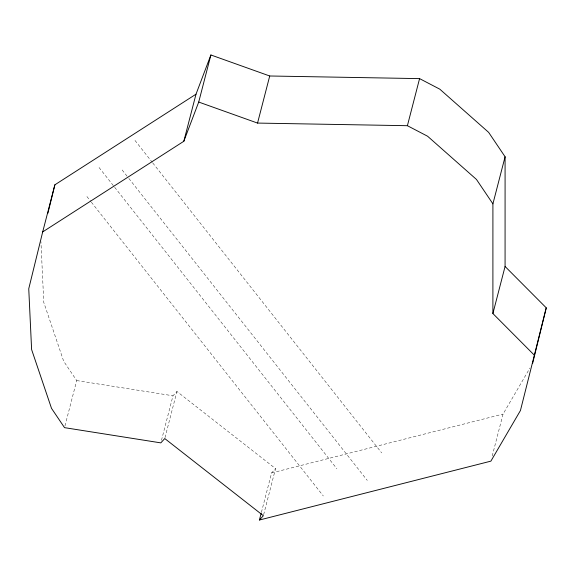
<?xml version="1.0" encoding="UTF-8"?>
<svg xmlns="http://www.w3.org/2000/svg" width="575" height="575" viewBox="0 0 575 575"><rect width="100%" height="100%" fill="white"/><g stroke="black" fill="none" stroke-linecap="round" stroke-linejoin="round"><path stroke-width="0.43" stroke-dasharray="2.88 2.16" d="M64.961 425.938L76.698 380.564L63.688 361.272L43.786 302.464L40.926 241.658M161.474 440.306L172.989 395.787L176.942 391.474L275.554 468.625L263.372 515.71M164.982 437.697L176.942 391.474M261.417 512.325L271.601 472.945L275.554 468.625M492.214 456.004L503.06 414.058L529.927 368.036M271.601 472.945L503.06 414.058M76.698 380.564L172.989 395.787M134.996 140.458L152.217 162.272M152.77 162.977L381.671 452.884M122.173 169.984L128.29 177.725M128.843 178.43L367.267 480.398M99.065 167.533L336.893 468.754M86.918 196.549L90.814 201.48M91.368 202.184L323.33 495.973"/><path stroke-width="0.86" d="M534.074 354.919L492.897 313.548L492.912 203.852L505.087 156.767L488.635 132.358L439.767 89.147L419.577 78.617L269.725 75.993L210.896 54.97L196.003 94.192L183.82 141.278L42.694 231.905L28.75 288.743L31.611 349.55L51.513 408.358L64.522 427.649L160.813 442.872L164.766 438.552L263.372 515.71L259.418 520.03L490.885 461.143L520.44 410.521L546.25 307.833L505.073 266.462L505.087 156.767M47.898 213.239L54.869 184.819L196.003 94.192M532.615 363.436L546.25 307.833M42.694 231.905L54.869 184.819M183.82 141.278L198.713 102.055L210.896 54.97M198.713 102.055L257.55 123.079L269.725 75.993M259.418 520.03L261.194 513.18M257.55 123.079L407.402 125.702L419.577 78.617M492.897 313.548L505.073 266.462M407.402 125.702L427.592 136.232L476.459 179.443L492.912 203.852"/></g></svg>
